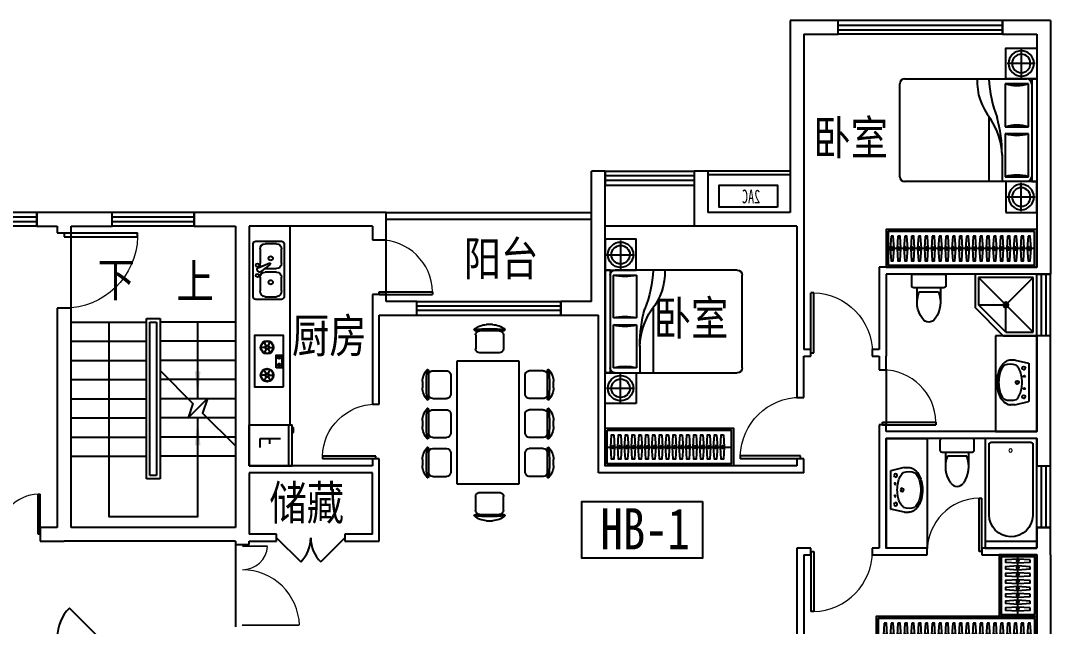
# Model space of a CAD drawing. Extents: x 4921149 to 4951650, y -958995 to -939494.
# Drawn here: x 4936613 to 4951650, y -948339 to -939494 of the extents above; entities that cross this region are included whole.
import ezdxf

# ---------------------------------------------------------------- set-up
doc = ezdxf.new("R2010")
doc.units = 0
doc.header["$MEASUREMENT"] = 0
doc.layers.get('0').update_dxf_attribs({"linetype": 'CONTINUOUS'})
for name, color, linetype in [('Balcony(阳台)', 11, 'CONTINUOUS'), ('Elec(电器)', 33, 'CONTINUOUS'), ('Furniture(家具)', 8, 'CONTINUOUS'), ('Lvtry(厨卫)', 136, 'CONTINUOUS'), ('Stair(楼梯)', 3, 'CONTINUOUS'), ('Text(文字)', 7, 'CONTINUOUS'), ('WALL', 2, 'CONTINUOUS'), ('WINDOW', 4, 'CONTINUOUS'), ('文字注明', 211, 'CONTINUOUS'), ('百叶', 24, 'CONTINUOUS')]:
    doc.layers.add(name, color=color, linetype=linetype)
doc.styles.add('-黑体', font='simhei.ttf', dxfattribs={"width": 0.8})
doc.styles.add('_ZBHZ', font='simhei.ttf', dxfattribs={"width": 0.8})

# ---------------------------------------------------------------- blocks, each defined once
blk = doc.blocks.new('_ARROW')
blk.add_solid([(0, 0), (-1, 0.1), (-1, -0.1)])
blk = doc.blocks.new('空调室外机1')
at = {"ltscale": 0.5}
blk.add_lwpolyline([(0, -320), (850, -320), (850, 0), (0, 0)], close=True, dxfattribs=at)
at = {"ltscale": 0.5, "style": '_ZBHZ', "width": 0.65}
blk.add_text('2AC', height=200, dxfattribs=at).set_placement((253, -265))
blk = doc.blocks.new('ccc')
at = {"layer": 'Furniture(家具)'}
for p, q in [((-225, 1180), (-225, 770)), ((-20, 975), (-430, 975)), ((-2000, -678), (-2000, 678)), ((-1928, 750), (-145, 750)), ((-458, 678), (-458, 51)), ((-120, 678), (-458, 678)), ((-120, 51), (-120, 678)), ((-72, 750), (-72, -750)), ((-72, 750), (0, 750)), ((0, 750), (0, -750)), ((-699, 196), (-699, -750)), ((-458, 51), (-120, 51)), ((-458, -51), (-458, -678)), ((-120, -51), (-458, -51)), ((-120, -678), (-120, -51)), ((-506, -352), (-506, -750)), ((-145, -750), (-1928, -750)), ((-458, -678), (-120, -678)), ((-450, -750), (-450, -1200)), ((0, -750), (-450, -750)), ((-72, -750), (0, -750)), ((0, -1200), (0, -750)), ((-225, -1180), (-225, -770)), ((-20, -975), (-430, -975)), ((-450, -1200), (0, -1200))]:
    blk.add_line(p, q, dxfattribs=at)
blk.add_lwpolyline([(-450, 750), (-450, 1200), (0, 1200), (0, 750)], close=True, dxfattribs=at)
for centre, radius, start, end in [((-225, 975), 185, 180.2522, 180), ((-225, 975), 135, 180.3469, 180), ((-1928, 678), 72.3, 90, 180), ((-18, 714), 852, 177.5673, 219.5461), ((1073, 831), 1773, 182.616, 201.4069), ((-289, 1256), 602, 253.7398, 286.2602), ((-145, 678), 72.3, 0, 90), ((-1574, -406), 1069, 2.229, 32.7075), ((-2367, -330), 1861, 359.3228, 16.0392), ((-289, -527), 602, 73.7398, 106.2602), ((-289, 527), 602, 253.7398, 286.2602), ((-1928, -678), 72.3, 180, 270), ((-289, -1256), 602, 73.7398, 106.2602), ((-145, -678), 72.3, 270, 0), ((-225, -975), 185, 180, 179.7478), ((-225, -975), 135, 180, 179.6531)]:
    blk.add_arc(centre, radius, start, end, dxfattribs=at)
blk = doc.blocks.new('*U33')
blk.add_line((-970, -275), (1170, -275))
for points in [[(-1000, 0), (1200, 0), (1200, -550), (-1000, -550)], [(-970, -30), (1170, -30), (1170, -520), (-970, -520)]]:
    blk.add_lwpolyline(points, close=True)
at = {"elevation": 0}
for points in [[(-874, -95), (-862, -275), (-874, -455), (-906, -455), (-918, -275), (-906, -95)], [(-774, -95), (-762, -275), (-774, -455), (-806, -455), (-818, -275), (-806, -95)], [(-674, -95), (-662, -275), (-674, -455), (-706, -455), (-718, -275), (-706, -95)], [(-574, -95), (-562, -275), (-574, -455), (-606, -455), (-618, -275), (-606, -95)], [(-474, -95), (-462, -275), (-474, -455), (-506, -455), (-518, -275), (-506, -95)], [(-374, -95), (-362, -275), (-374, -455), (-406, -455), (-418, -275), (-406, -95)], [(-274, -95), (-262, -275), (-274, -455), (-306, -455), (-318, -275), (-306, -95)], [(-174, -95), (-162, -275), (-174, -455), (-206, -455), (-218, -275), (-206, -95)], [(-74, -95), (-62, -275), (-74, -455), (-106, -455), (-118, -275), (-106, -95)], [(26, -95), (38, -275), (26, -455), (-6, -455), (-18, -275), (-6, -95)], [(126, -95), (138, -275), (126, -455), (94, -455), (82, -275), (94, -95)], [(226, -95), (238, -275), (226, -455), (194, -455), (182, -275), (194, -95)], [(326, -95), (338, -275), (326, -455), (294, -455), (282, -275), (294, -95)], [(426, -95), (438, -275), (426, -455), (394, -455), (382, -275), (394, -95)], [(526, -95), (538, -275), (526, -455), (494, -455), (482, -275), (494, -95)], [(626, -95), (638, -275), (626, -455), (594, -455), (582, -275), (594, -95)], [(726, -95), (738, -275), (726, -455), (694, -455), (682, -275), (694, -95)], [(826, -95), (838, -275), (826, -455), (794, -455), (782, -275), (794, -95)], [(926, -95), (938, -275), (926, -455), (894, -455), (882, -275), (894, -95)], [(1026, -95), (1038, -275), (1026, -455), (994, -455), (982, -275), (994, -95)], [(1126, -95), (1138, -275), (1126, -455), (1094, -455), (1082, -275), (1094, -95)]]:
    blk.add_lwpolyline(points, close=True, dxfattribs=at)
at = {"ltscale": 15, "elevation": 0}
for points in [[(-894, -255), (-886, -255), (-886, -295), (-894, -295)], [(-794, -255), (-786, -255), (-786, -295), (-794, -295)], [(-694, -255), (-686, -255), (-686, -295), (-694, -295)], [(-594, -255), (-586, -255), (-586, -295), (-594, -295)], [(-494, -255), (-486, -255), (-486, -295), (-494, -295)], [(-394, -255), (-386, -255), (-386, -295), (-394, -295)], [(-294, -255), (-286, -255), (-286, -295), (-294, -295)], [(-194, -255), (-186, -255), (-186, -295), (-194, -295)], [(-94, -255), (-86, -255), (-86, -295), (-94, -295)], [(6, -255), (14, -255), (14, -295), (6, -295)], [(106, -255), (114, -255), (114, -295), (106, -295)], [(206, -255), (214, -255), (214, -295), (206, -295)], [(306, -255), (314, -255), (314, -295), (306, -295)], [(406, -255), (414, -255), (414, -295), (406, -295)], [(506, -255), (514, -255), (514, -295), (506, -295)], [(606, -255), (614, -255), (614, -295), (606, -295)], [(706, -255), (714, -255), (714, -295), (706, -295)], [(806, -255), (814, -255), (814, -295), (806, -295)], [(906, -255), (914, -255), (914, -295), (906, -295)], [(1006, -255), (1014, -255), (1014, -295), (1006, -295)], [(1106, -255), (1114, -255), (1114, -295), (1106, -295)]]:
    blk.add_lwpolyline(points, close=True, dxfattribs=at)
blk = doc.blocks.new('*U34')
blk.add_line((-970, -275), (1315, -275))
for points in [[(-1000, 0), (1345, 0), (1345, -550), (-1000, -550)], [(-970, -30), (1315, -30), (1315, -520), (-970, -520)]]:
    blk.add_lwpolyline(points, close=True)
at = {"elevation": 0}
for points in [[(-874, -95), (-862, -275), (-874, -455), (-906, -455), (-918, -275), (-906, -95)], [(-774, -95), (-762, -275), (-774, -455), (-806, -455), (-818, -275), (-806, -95)], [(-674, -95), (-662, -275), (-674, -455), (-706, -455), (-718, -275), (-706, -95)], [(-574, -95), (-562, -275), (-574, -455), (-606, -455), (-618, -275), (-606, -95)], [(-474, -95), (-462, -275), (-474, -455), (-506, -455), (-518, -275), (-506, -95)], [(-374, -95), (-362, -275), (-374, -455), (-406, -455), (-418, -275), (-406, -95)], [(-274, -95), (-262, -275), (-274, -455), (-306, -455), (-318, -275), (-306, -95)], [(-174, -95), (-162, -275), (-174, -455), (-206, -455), (-218, -275), (-206, -95)], [(-74, -95), (-62, -275), (-74, -455), (-106, -455), (-118, -275), (-106, -95)], [(26, -95), (38, -275), (26, -455), (-6, -455), (-18, -275), (-6, -95)], [(126, -95), (138, -275), (126, -455), (94, -455), (82, -275), (94, -95)], [(226, -95), (238, -275), (226, -455), (194, -455), (182, -275), (194, -95)], [(326, -95), (338, -275), (326, -455), (294, -455), (282, -275), (294, -95)], [(426, -95), (438, -275), (426, -455), (394, -455), (382, -275), (394, -95)], [(526, -95), (538, -275), (526, -455), (494, -455), (482, -275), (494, -95)], [(626, -95), (638, -275), (626, -455), (594, -455), (582, -275), (594, -95)], [(726, -95), (738, -275), (726, -455), (694, -455), (682, -275), (694, -95)], [(826, -95), (838, -275), (826, -455), (794, -455), (782, -275), (794, -95)], [(926, -95), (938, -275), (926, -455), (894, -455), (882, -275), (894, -95)], [(1026, -95), (1038, -275), (1026, -455), (994, -455), (982, -275), (994, -95)], [(1126, -95), (1138, -275), (1126, -455), (1094, -455), (1082, -275), (1094, -95)], [(1226, -95), (1238, -275), (1226, -455), (1194, -455), (1182, -275), (1194, -95)]]:
    blk.add_lwpolyline(points, close=True, dxfattribs=at)
at = {"ltscale": 15, "elevation": 0}
for points in [[(-894, -255), (-886, -255), (-886, -295), (-894, -295)], [(-794, -255), (-786, -255), (-786, -295), (-794, -295)], [(-694, -255), (-686, -255), (-686, -295), (-694, -295)], [(-594, -255), (-586, -255), (-586, -295), (-594, -295)], [(-494, -255), (-486, -255), (-486, -295), (-494, -295)], [(-394, -255), (-386, -255), (-386, -295), (-394, -295)], [(-294, -255), (-286, -255), (-286, -295), (-294, -295)], [(-194, -255), (-186, -255), (-186, -295), (-194, -295)], [(-94, -255), (-86, -255), (-86, -295), (-94, -295)], [(6, -255), (14, -255), (14, -295), (6, -295)], [(106, -255), (114, -255), (114, -295), (106, -295)], [(206, -255), (214, -255), (214, -295), (206, -295)], [(306, -255), (314, -255), (314, -295), (306, -295)], [(406, -255), (414, -255), (414, -295), (406, -295)], [(506, -255), (514, -255), (514, -295), (506, -295)], [(606, -255), (614, -255), (614, -295), (606, -295)], [(706, -255), (714, -255), (714, -295), (706, -295)], [(806, -255), (814, -255), (814, -295), (806, -295)], [(906, -255), (914, -255), (914, -295), (906, -295)], [(1006, -255), (1014, -255), (1014, -295), (1006, -295)], [(1106, -255), (1114, -255), (1114, -295), (1106, -295)], [(1206, -255), (1214, -255), (1214, -295), (1206, -295)]]:
    blk.add_lwpolyline(points, close=True, dxfattribs=at)
blk = doc.blocks.new('*U36')
blk.add_line((-970, -275), (-130, -275))
for points in [[(-1000, 0), (-100, 0), (-100, -550), (-1000, -550)], [(-970, -30), (-130, -30), (-130, -520), (-970, -520)]]:
    blk.add_lwpolyline(points, close=True)
at = {"elevation": 0}
for points in [[(-874, -95), (-862, -275), (-874, -455), (-906, -455), (-918, -275), (-906, -95)], [(-774, -95), (-762, -275), (-774, -455), (-806, -455), (-818, -275), (-806, -95)], [(-674, -95), (-662, -275), (-674, -455), (-706, -455), (-718, -275), (-706, -95)], [(-574, -95), (-562, -275), (-574, -455), (-606, -455), (-618, -275), (-606, -95)], [(-474, -95), (-462, -275), (-474, -455), (-506, -455), (-518, -275), (-506, -95)], [(-374, -95), (-362, -275), (-374, -455), (-406, -455), (-418, -275), (-406, -95)], [(-274, -95), (-262, -275), (-274, -455), (-306, -455), (-318, -275), (-306, -95)], [(-174, -95), (-162, -275), (-174, -455), (-206, -455), (-218, -275), (-206, -95)]]:
    blk.add_lwpolyline(points, close=True, dxfattribs=at)
at = {"ltscale": 15, "elevation": 0}
for points in [[(-894, -255), (-886, -255), (-886, -295), (-894, -295)], [(-794, -255), (-786, -255), (-786, -295), (-794, -295)], [(-694, -255), (-686, -255), (-686, -295), (-694, -295)], [(-594, -255), (-586, -255), (-586, -295), (-594, -295)], [(-494, -255), (-486, -255), (-486, -295), (-494, -295)], [(-394, -255), (-386, -255), (-386, -295), (-394, -295)], [(-294, -255), (-286, -255), (-286, -295), (-294, -295)], [(-194, -255), (-186, -255), (-186, -295), (-194, -295)]]:
    blk.add_lwpolyline(points, close=True, dxfattribs=at)
blk = doc.blocks.new('$plan$00001638')
for p, q in [((1415, 319), (375, 319)), ((1444, -289), (1445, 289)), ((387, -319), (1414, -319))]:
    blk.add_line(p, q)
blk.add_lwpolyline([(0, 375), (1500, 375), (1500, -375), (0, -375)], close=True)
at = {"lineweight": 13}
blk.add_circle((1324, -6), 25, dxfattribs=at)
for centre, radius, start, end in [((383, 0), 319, 91.3982, 270.6999), ((1415, 289), 30, 359.9714, 89.9956), ((1414, -289), 30, 270.0057, 359.9714)]:
    blk.add_arc(centre, radius, start, end)
blk = doc.blocks.new('$plan$00001613')
at = {"layer": 'Lvtry(厨卫)'}
for p, q in [((-200, 170), (-200, -170)), ((-260, -140), (-260, 140))]:
    blk.add_line(p, q, dxfattribs=at)
blk.add_lwpolyline([(-430, -170), (-200, -170), (-200, -220, 0.414214), (-170, -250), (-30, -250, 0.414214), (0, -220), (0, 220, 0.414214), (-30, 250), (-170, 250, 0.414214), (-200, 220), (-200, 170), (-430, 170)], format="xyb", dxfattribs=at)
for centre, radius, start, end in [((-413, -227), 398, 67.4505, 126.6381), ((-590, 0), 110, 123.4509, 236.5491), ((-413, 227), 398, 233.3619, 292.5495)]:
    blk.add_arc(centre, radius, start, end, dxfattribs=at)
blk = doc.blocks.new('$plan$00000344')
for p, q in [((-280, -10), (-280, 0)), ((280, 0), (280, -10)), ((-251, -189), (-251, -186)), ((-248, -183), (-250, -185))]:
    blk.add_line(p, q)
for points in [[(-280, 0), (280, 0)], [(-326, -200), (-280, -5)], [(326, -204), (280, -5)]]:
    blk.add_lwpolyline(points)
for points in [[(253, -188, 0.098208), (193, -141, 0.066287), (110, -111, 0.052428), (0, -100, 0.052428), (-110, -111, 0.066287), (-193, -141, 0.093876), (-251, -186, 0.171377)], [(-326, -200, 0.008223), (-326, -204, 0.149285)], [(-326, -266, 0.149285), (-304, -337, 0.107079), (-231, -408, 0.075625), (-131, -450, 0.062436), (-1, -467, 0.062436), (130, -452, 0.075625), (230, -410, 0.107079), (304, -339, 0.149285), (326, -268, 0.005205), (326, -266, 0.086596)], [(-250, -358, 0.091341), (-193, -401, 0.066287), (-110, -431, 0.052428), (0, -442, 0.052428), (110, -431, 0.066287), (193, -401, 0.091756), (250, -358, 0.171377)]]:
    blk.add_lwpolyline(points, format="xyb")
at = {"flags": 128}
for points in [[(-326, -204), (-326, -268)], [(326, -204), (326, -268)]]:
    blk.add_lwpolyline(points, dxfattribs=at)
for points in [[(-253, -188, 0.172546), (-250, -358, 0.726395)], [(253, -188, -0.172546), (250, -358, -0.726395)]]:
    blk.add_lwpolyline(points, format="xyb", dxfattribs=at)
for centre, radius in [((-210, -75), 24), ((-210, -75), 24), ((-210, -75), 24), ((-90, -65), 10), ((0, -170), 25), ((90, -65), 10), ((210, -75), 24)]:
    blk.add_circle(centre, radius)
at = {"lineweight": 13}
blk.add_circle((0, -170), 15, dxfattribs=at)
blk.add_arc((-250, -186), 1, 131.3224, 180)
blk = doc.blocks.new('*U35')
blk.add_line((-970, -275), (841, -275))
for points in [[(-1000, 0), (871, 0), (871, -550), (-1000, -550)], [(-970, -30), (841, -30), (841, -520), (-970, -520)]]:
    blk.add_lwpolyline(points, close=True)
at = {"elevation": 0}
for points in [[(-874, -95), (-862, -275), (-874, -455), (-906, -455), (-918, -275), (-906, -95)], [(-774, -95), (-762, -275), (-774, -455), (-806, -455), (-818, -275), (-806, -95)], [(-674, -95), (-662, -275), (-674, -455), (-706, -455), (-718, -275), (-706, -95)], [(-574, -95), (-562, -275), (-574, -455), (-606, -455), (-618, -275), (-606, -95)], [(-474, -95), (-462, -275), (-474, -455), (-506, -455), (-518, -275), (-506, -95)], [(-374, -95), (-362, -275), (-374, -455), (-406, -455), (-418, -275), (-406, -95)], [(-274, -95), (-262, -275), (-274, -455), (-306, -455), (-318, -275), (-306, -95)], [(-174, -95), (-162, -275), (-174, -455), (-206, -455), (-218, -275), (-206, -95)], [(-74, -95), (-62, -275), (-74, -455), (-106, -455), (-118, -275), (-106, -95)], [(26, -95), (38, -275), (26, -455), (-6, -455), (-18, -275), (-6, -95)], [(126, -95), (138, -275), (126, -455), (94, -455), (82, -275), (94, -95)], [(226, -95), (238, -275), (226, -455), (194, -455), (182, -275), (194, -95)], [(326, -95), (338, -275), (326, -455), (294, -455), (282, -275), (294, -95)], [(426, -95), (438, -275), (426, -455), (394, -455), (382, -275), (394, -95)], [(526, -95), (538, -275), (526, -455), (494, -455), (482, -275), (494, -95)], [(626, -95), (638, -275), (626, -455), (594, -455), (582, -275), (594, -95)], [(726, -95), (738, -275), (726, -455), (694, -455), (682, -275), (694, -95)]]:
    blk.add_lwpolyline(points, close=True, dxfattribs=at)
at = {"ltscale": 15, "elevation": 0}
for points in [[(-894, -255), (-886, -255), (-886, -295), (-894, -295)], [(-794, -255), (-786, -255), (-786, -295), (-794, -295)], [(-694, -255), (-686, -255), (-686, -295), (-694, -295)], [(-594, -255), (-586, -255), (-586, -295), (-594, -295)], [(-494, -255), (-486, -255), (-486, -295), (-494, -295)], [(-394, -255), (-386, -255), (-386, -295), (-394, -295)], [(-294, -255), (-286, -255), (-286, -295), (-294, -295)], [(-194, -255), (-186, -255), (-186, -295), (-194, -295)], [(-94, -255), (-86, -255), (-86, -295), (-94, -295)], [(6, -255), (14, -255), (14, -295), (6, -295)], [(106, -255), (114, -255), (114, -295), (106, -295)], [(206, -255), (214, -255), (214, -295), (206, -295)], [(306, -255), (314, -255), (314, -295), (306, -295)], [(406, -255), (414, -255), (414, -295), (406, -295)], [(506, -255), (514, -255), (514, -295), (506, -295)], [(606, -255), (614, -255), (614, -295), (606, -295)], [(706, -255), (714, -255), (714, -295), (706, -295)]]:
    blk.add_lwpolyline(points, close=True, dxfattribs=at)
blk = doc.blocks.new('$plan$00002156')
for p, q in [((-450, 450, 0), (450, 450, 0)), ((-450, -450, 0), (-450, 450, 0)), ((-400, 400, 0), (400, 400, 0)), ((-400, 400, 0), (-26.2175, 26.2175, 0)), ((-400, -400, 0), (-400, 400, 0)), ((26.4075, 26.41, 0), (400, 400, 0)), ((400, 400, 0), (400, 0, 0)), ((450, 450, 0), (450, -37.5, 0)), ((0, 0, 0), (-25, 0, 0)), ((0, 0, 0), (0, 25, 0)), ((25, 0, 0), (0, 0, 0)), ((0, -25, 0), (0, 0, 0)), ((0, -400, 0), (400, 0, 0)), ((400, 0, 0), (37.5, 0, 0)), ((-400, -400, 0), (-26.5225, -26.5225, 0)), ((0, -400, 0), (0, -37.5, 0)), ((37.5, -450, 0), (450, -37.5, 0)), ((37.5, -450, 0), (-450, -450, 0)), ((0, -400, 0), (-400, -400, 0))]:
    blk.add_line(p, q)
for radius in [37.5, 25]:
    blk.add_circle((0, 0, 0), radius)
blk = doc.blocks.new('hg')
at = {"layer": 'Furniture(家具)'}
for p, q in [((24026026, 58733938), (24026440, 58733938)), ((24026188, 58734028), (24026278, 58734028)), ((24026030, 58733878), (24026030, 58733675)), ((24026435, 58733878), (24026435, 58733675)), ((24026091, 58733614), (24026375, 58733614)), ((24026706, 58733497), (24025806, 58733497)), ((24025806, 58733497), (24025806, 58731697)), ((24026706, 58731697), (24026706, 58733497)), ((24025389, 58732944), (24025389, 58733358)), ((24025449, 58733353), (24025652, 58733353)), ((24025713, 58733009), (24025713, 58733293)), ((24026800, 58733293), (24026800, 58733009)), ((24027063, 58733353), (24026861, 58733353)), ((24027124, 58733358), (24027124, 58732944)), ((24025299, 58733106), (24025299, 58733195)), ((24027214, 58733195), (24027214, 58733106)), ((24025449, 58732948), (24025652, 58732948)), ((24027063, 58732948), (24026861, 58732948)), ((24025389, 58732376), (24025389, 58732790)), ((24025449, 58732785), (24025652, 58732785)), ((24025713, 58732441), (24025713, 58732724)), ((24026800, 58732724), (24026800, 58732441)), ((24027063, 58732785), (24026861, 58732785)), ((24027124, 58732790), (24027124, 58732376)), ((24025299, 58732538), (24025299, 58732627)), ((24027214, 58732627), (24027214, 58732538)), ((24025449, 58732380), (24025652, 58732380)), ((24027063, 58732380), (24026861, 58732380)), ((24025389, 58731807), (24025389, 58732221)), ((24025449, 58732217), (24025652, 58732217)), ((24025713, 58731873), (24025713, 58732156)), ((24026800, 58732156), (24026800, 58731873)), ((24027063, 58732217), (24026861, 58732217)), ((24027124, 58732221), (24027124, 58731807)), ((24025299, 58731970), (24025299, 58732059)), ((24027214, 58732059), (24027214, 58731970)), ((24025449, 58731812), (24025652, 58731812)), ((24027063, 58731812), (24026861, 58731812)), ((24025806, 58731697), (24026706, 58731697)), ((24026030, 58731316), (24026030, 58731518)), ((24026375, 58731579), (24026091, 58731579)), ((24026435, 58731316), (24026435, 58731518)), ((24026440, 58731255), (24026026, 58731255)), ((24026278, 58731165), (24026188, 58731165))]:
    blk.add_line(p, q, dxfattribs=at)
for centre, major_axis, start_param, end_param in [((24026018, 58733953), (6.36, 6.36), 1.49621, 2.75186), ((24026026, 58733956), (12.7, 12.7), 2.75186, 3.926991), ((24026197, 58733744), (256, 123), 1.153547, 1.833551), ((24026233, 58731528), (2441, 0), 1.480078, 1.661511), ((24026091, 58733878), (30.3, 52.7), 0.522128, 2.092924), ((24026269, 58733744), (-263, 108), 4.391834, 5.071839), ((24026375, 58733878), (-30.3, 52.7), 4.190261, 5.761057), ((24026440, 58733956), (-12.7, 12.7), 2.356194, 3.531325), ((24026448, 58733953), (-6.36, 6.36), 3.531325, 4.786975), ((24026091, 58733675), (60.2, 8.3), 3.005249, 4.576045), ((24026375, 58733675), (-60.2, 8.3), 1.707141, 3.277937), ((24025582, 58733187), (-277, 62), -0.489848, 0.190157), ((24027799, 58733151), (-2441, 0), -0.090714, 0.09072), ((24025374, 58733366), (6.36, 6.36), 0.389732, 1.645382), ((24025371, 58733358), (-7.5, 16.4), 4.284801, 5.459931), ((24025449, 58733293), (-60.2, 8.3), -1.434452, 0.136345), ((24025652, 58733293), (60.2, 8.3), -0.136344, 1.434453), ((24026861, 58733293), (-60.2, 8.3), -1.434452, 0.136345), ((24027063, 58733293), (60.2, 8.3), -0.136344, 1.434453), ((24027142, 58733358), (7.5, 16.4), 0.823254, 1.998385), ((24027139, 58733366), (-6.36, 6.36), 4.637803, 5.893453), ((24026930, 58733187), (277, 62), -0.190155, 0.48985), ((24024714, 58733151), (-2441, 0), 3.050879, 3.232313), ((24025582, 58733115), (277, 62), 2.951437, 3.631442), ((24025449, 58733009), (-30.3, 52.7), 1.048668, 2.619465), ((24025652, 58733009), (30.3, 52.7), 3.663721, 5.234517), ((24026861, 58733009), (-30.3, 52.7), 1.048668, 2.619465), ((24027063, 58733009), (30.3, 52.7), 3.663721, 5.234517), ((24026930, 58733115), (-277, 62), 2.651744, 3.331749), ((24025374, 58732936), (6.36, 6.36), 3.067007, 4.322657), ((24025371, 58732944), (12.7, 12.7), 4.322657, 5.497787), ((24027142, 58732944), (-12.7, 12.7), 0.785398, 1.960529), ((24027139, 58732936), (-6.36, 6.36), 1.960529, 3.216179), ((24025582, 58732618), (-277, 62), -0.489848, 0.190157), ((24027799, 58732583), (-2441, 0), -0.090714, 0.09072), ((24025374, 58732798), (6.36, 6.36), 0.389732, 1.645382), ((24025371, 58732790), (-7.5, 16.4), 4.284801, 5.459931), ((24025449, 58732724), (-60.2, 8.3), -1.434452, 0.136345), ((24025652, 58732724), (60.2, 8.3), -0.136344, 1.434453), ((24026861, 58732724), (-60.2, 8.3), -1.434452, 0.136345), ((24027063, 58732724), (60.2, 8.3), -0.136344, 1.434453), ((24027142, 58732790), (7.5, 16.4), 0.823254, 1.998385), ((24027139, 58732798), (-6.36, 6.36), 4.637803, 5.893453), ((24024714, 58732583), (-2441, 0), 3.050879, 3.232313), ((24026930, 58732618), (277, 62), -0.190155, 0.48985), ((24025582, 58732547), (277, 62), 2.951437, 3.631442), ((24026930, 58732547), (-277, 62), 2.651744, 3.331749), ((24025449, 58732441), (24.7, 55.5), 1.989109, 3.559905), ((24025652, 58732441), (-24.7, 55.5), 2.723281, 4.294077), ((24026861, 58732441), (24.7, 55.5), 1.989109, 3.559905), ((24027063, 58732441), (-24.7, 55.5), 2.723281, 4.294077), ((24025582, 58732050), (-277, 62), -0.489848, 0.190157), ((24027799, 58732014), (-2441, 0), -0.090714, 0.09072), ((24025374, 58732367), (6.36, 6.36), 3.067007, 4.322657), ((24025374, 58732230), (-6.36, 6.36), -1.181064, 0.074586), ((24025371, 58732376), (12.7, 12.7), 4.322657, 5.497787), ((24025371, 58732221), (-12.7, 12.7), 3.926991, 5.102121), ((24027142, 58732376), (-12.7, 12.7), 0.785398, 1.960529), ((24027142, 58732221), (12.7, 12.7), 1.181064, 2.356194), ((24027139, 58732367), (-6.36, 6.36), 1.960529, 3.216179), ((24027139, 58732230), (6.36, 6.36), 6.208599, 7.464249), ((24026930, 58732050), (277, 62), -0.190155, 0.48985), ((24024714, 58732014), (-2441, 0), 3.050879, 3.232313), ((24025449, 58732156), (-24.7, 55.5), -0.418311, 1.152485), ((24025652, 58732156), (24.7, 55.5), -1.152484, 0.418312), ((24026861, 58732156), (-24.7, 55.5), -0.418311, 1.152485), ((24027063, 58732156), (24.7, 55.5), -1.152484, 0.418312), ((24025582, 58731979), (277, 62), 2.951437, 3.631442), ((24026930, 58731979), (-277, 62), 2.651744, 3.331749), ((24025374, 58731799), (-6.36, 6.36), 1.49621, 2.75186), ((24025371, 58731807), (7.5, 16.4), 3.964847, 5.139977), ((24025449, 58731873), (60.2, 8.3), 3.005249, 4.576045), ((24025652, 58731873), (-60.2, 8.3), 1.707141, 3.277937), ((24026861, 58731873), (60.2, 8.3), 3.005249, 4.576045), ((24027063, 58731873), (-60.2, 8.3), 1.707141, 3.277937), ((24027142, 58731807), (-7.5, 16.4), 1.143208, 2.318338), ((24027139, 58731799), (6.36, 6.36), 3.531325, 4.786975), ((24026091, 58731518), (-60.2, 8.3), -1.434452, 0.136345), ((24026375, 58731518), (60.2, 8.3), -0.136344, 1.434453), ((24026018, 58731241), (-6.36, 6.36), 0.389732, 1.645382), ((24026026, 58731237), (12.7, 12.7), 0.785398, 1.960529), ((24026233, 58733665), (2441, 0), 4.621669, 4.803103), ((24026197, 58731449), (88, 270), 2.745726, 3.425731), ((24026091, 58731316), (24.7, 55.5), 1.989109, 3.559905), ((24026269, 58731449), (-114, 260), 2.758528, 3.438532), ((24026375, 58731316), (-24.7, 55.5), 2.723281, 4.294077), ((24026440, 58731237), (-12.7, 12.7), 4.322657, 5.497787), ((24026448, 58731241), (6.36, 6.36), 4.637803, 5.893453)]:
    blk.add_ellipse(centre, major_axis=major_axis, ratio=1, start_param=start_param, end_param=end_param, dxfattribs=at)
at = {"layer": 'Furniture(家具)', "width": 0.8, "flags": 9}
for tag in ['YSIZE', 'XSIZE']:
    blk.add_attdef(tag, (24026235, 58732576), '', height=0.45, rotation=270, dxfattribs=at)
blk = doc.blocks.new('*U15')
at = {"linetype": 'Continuous'}
for p, q in [((0, -62), (0, -438)), ((812, -25), (37, -25)), ((112, -125), (325, -125)), ((387, -97), (314, -267)), ((336, -279), (447, -132)), ((422, -84), (440, -94)), ((525, -125), (724, -125)), ((850, -438), (850, -62)), ((37, -363), (37, -200)), ((314, -267), (336, -279)), ((400, -201), (400, -363)), ((450, -363), (450, -200)), ((812, -200), (812, -363)), ((325, -438), (112, -438)), ((724, -438), (525, -438)), ((37, -475), (812, -475))]:
    blk.add_line(p, q, dxfattribs=at)
for centre, radius, start, end in [((37, -62), 37.4, 90, 180), ((112, -200), 74.9, 90, 180), ((350, -87), 25, 1.8055, 0), ((325, -200), 74.9, 56.607, 90), ((410, -106), 25, 60, 159.4623), ((427, -116), 25, 320.5377, 60), ((525, -200), 74.9, 90, 180), ((500, -87), 25, 180, 178.1945), ((726, -212), 86.9, 7.9611, 91.1722), ((812, -62), 37.4, 0, 90), ((250, -281), 31.2, 0.8058, 0), ((600, -281), 31.2, 180, 179.1942), ((37, -438), 37.4, 180, 270), ((112, -363), 74.9, 180, 270), ((325, -363), 74.9, 270, 0), ((525, -363), 74.9, 180, 270), ((726, -351), 86.9, 268.8278, 352.0389), ((812, -438), 37.4, 270, 0)]:
    blk.add_arc(centre, radius, start, end, dxfattribs=at)
blk = doc.blocks.new('*U16')
for p, q in [((172, -204), (172, -124)), ((578, -204), (578, -124)), ((148, -218), (78, -178)), ((148, -246), (78, -286)), ((172, -260), (172, -340)), ((197, -218), (266, -178)), ((197, -246), (266, -286)), ((553, -218), (484, -178)), ((553, -246), (484, -286)), ((578, -260), (578, -340)), ((602, -218), (672, -178)), ((602, -246), (672, -286))]:
    blk.add_line(p, q)
for points in [[(0, -470), (750, -470), (750, -50), (0, -50)], [(279, -365), (465, -365), (465, -447), (279, -447)]]:
    blk.add_lwpolyline(points, close=True)
for centre, radius in [((172, -232), 95.8), ((172, -232), 88.3), ((578, -232), 95.8), ((578, -232), 88.3), ((172, -232), 28.3), ((172, -232), 20.8), ((578, -232), 28.3), ((578, -232), 20.8), ((321, -408), 18.8), ((321, -408), 13.8), ((429, -408), 18.8), ((429, -408), 13.8)]:
    blk.add_circle(centre, radius)
blk = doc.blocks.new('*U18')
for p, q in [((-300, 0), (-300, -630)), ((300, 0), (-300, 0)), ((300, 0), (300, -630)), ((30, -162), (-98, -162)), ((-98, -162), (-98, -457)), ((-21, -303), (-98, -303)), ((300, -580), (-300, -580)), ((300, -630), (-300, -630)), ((-258, -630), (-258, -650)), ((-187, -650), (-258, -650)), ((-187, -630), (-187, -650))]:
    blk.add_line(p, q)
blk = doc.blocks.new('$DorLib2D$00000025')
at = {"const_width": 0.02}
for points in [[(0.481, -0.001), (0.481, 0.691)], [(-0.481, 0.001), (-0.481, 0.308)]]:
    blk.add_lwpolyline(points, dxfattribs=at)
at = {"lineweight": 13}
for centre, radius, start, end in [((0.505, -0.002), 0.699, 91.9397, 179.7238), ((-0.501, 0.003), 0.307, 359.7899, 85.7508)]:
    blk.add_arc(centre, radius, start, end, dxfattribs=at)
blk = doc.blocks.new('$DorLib2D$00000001')
for p, q in [((0.45, 0.975), (0.5, 0.975)), ((0.45, 0), (0.45, 0.975)), ((0.5, 0), (0.5, 0.975)), ((0.5, 0), (0.45, 0))]:
    blk.add_line(p, q)
at = {"lineweight": 13}
blk.add_arc((0.475, 0), 0.975, 91.4693, 180, dxfattribs=at)
blk = doc.blocks.new('$DorLib2D$00000002')
for p, q in [((-0.5, 0), (-0.5, 0.4875)), ((-0.475, 0.4875), (-0.5, 0.4875)), ((-0.475, 0), (-0.475, 0.4875)), ((0.475, 0), (0.475, 0.4875)), ((0.475, 0.4875), (0.5, 0.4875)), ((0.5, 0), (0.5, 0.4875)), ((-0.5, 0), (-0.475, 0)), ((0.5, 0), (0.475, 0))]:
    blk.add_line(p, q)
at = {"lineweight": 13}
for centre, start, end in [((-0.4875, 0), 0, 88.53072), ((0.4875, 0), 91.46928, 180)]:
    blk.add_arc(centre, 0.4875, start, end, dxfattribs=at)
blk = doc.blocks.new('$TCHSYS$WIN2D')
for p, q in [((-0.5, 0.5), (0.5, 0.5)), ((-0.5, 0.5), (-0.5, -0.5)), ((0.5, 0.5), (0.5, -0.5)), ((0.5, 0.1667), (-0.5, 0.1667)), ((0.5, -0.1667), (-0.5, -0.1667)), ((-0.5, -0.5), (0.5, -0.5))]:
    blk.add_line(p, q)
blk = doc.blocks.new('$DorLib2D$00000114')
at = {"color": 0}
blk.add_line((0.5, 0), (-0.207, 0.707), dxfattribs=at)
blk.add_arc((0.5, 0), 1, 135, 180, dxfattribs=at)
blk = doc.blocks.new('$DorLib2D$00000116')
at = {"color": 0}
for p, q in [((-0.5, 0), (-0.146, 0.354)), ((0.5, 0), (0.146, 0.354))]:
    blk.add_line(p, q, dxfattribs=at)
for centre, start, end in [((-0.5, 0), 0, 45), ((0.5, 0), 135, 180)]:
    blk.add_arc(centre, 0.5, start, end, dxfattribs=at)

msp = doc.modelspace()

# ---------------------------------------------------------------- linework, layer by layer
at = {"layer": 'Balcony(阳台)'}
for p, q in [((4941949, -942295), (4944949, -942295)), ((4941949, -942395), (4944949, -942395))]:
    msp.add_line(p, q, dxfattribs=at)
at = {"layer": 'Lvtry(厨卫)'}
msp.add_line((4940549, -945395), (4940549, -942495), dxfattribs=at)
for points in [[(4950849, -944095), (4950849, -945495), (4951449, -945495), (4951449, -944095)], [(4949849, -945595), (4949849, -947195), (4949249, -947195), (4949249, -945595)], [(4951449, -947195), (4951449, -945595), (4950699, -945595), (4950699, -947195)]]:
    msp.add_lwpolyline(points, close=True, dxfattribs=at)
at = {"layer": 'Stair(楼梯)'}
for p, q in [((4938449, -946185), (4938449, -943845)), ((4938449, -943845), (4938649, -943845)), ((4938649, -943845), (4938649, -946185)), ((4937349, -943895), (4938449, -943895)), ((4938499, -946135), (4938499, -943895)), ((4938499, -943895), (4938599, -943895)), ((4938599, -943895), (4938599, -946135)), ((4939749, -943895), (4938649, -943895)), ((4939199, -945015), (4939199, -943895)), ((4937349, -944175), (4938449, -944175)), ((4939749, -944175), (4938649, -944175)), ((4937349, -944455), (4938449, -944455)), ((4939749, -944455), (4938649, -944455)), ((4937349, -944735), (4938449, -944735)), ((4939749, -944735), (4938649, -944735)), ((4937349, -945015), (4938449, -945015)), ((4939749, -945015), (4938649, -945015)), ((4937349, -945295), (4938449, -945295)), ((4939749, -945295), (4938649, -945295)), ((4937349, -945575), (4938449, -945575)), ((4939749, -945575), (4938649, -945575)), ((4937349, -945855), (4938449, -945855)), ((4939749, -945855), (4938649, -945855)), ((4938649, -946185), (4938449, -946185)), ((4938599, -946135), (4938499, -946135))]:
    msp.add_line(p, q, dxfattribs=at)
for points in [[(4937899, -943895), (4937899, -946735), (4939199, -946735), (4939199, -945295)], [(4938649, -944605), (4939129, -945084), (4939058, -945296), (4939341, -945013), (4939270, -945225), (4939749, -945705)]]:
    msp.add_lwpolyline(points, dxfattribs=at)
at = {"layer": 'WALL'}
for p, q in [((4947849, -939494), (4947849, -942295)), ((4948549, -939494), (4947849, -939494)), ((4948549, -939694), (4948549, -939494)), ((4951649, -939494), (4950949, -939494)), ((4950949, -939494), (4950949, -939694)), ((4951649, -939494), (4951649, -943195)), ((4948049, -939694), (4948049, -942395)), ((4948049, -939694), (4948549, -939694)), ((4950949, -939694), (4951449, -939694)), ((4951449, -939694), (4951449, -943095)), ((4945149, -941695), (4944949, -941695)), ((4944949, -943595), (4944949, -941695)), ((4945149, -941895), (4945149, -941695)), ((4946649, -941695), (4946449, -941695)), ((4946449, -941695), (4946449, -941895)), ((4946649, -941695), (4946649, -942295)), ((4945149, -943695), (4945149, -941895)), ((4946449, -941895), (4946449, -942495)), ((4937249, -942295), (4936849, -942295)), ((4936849, -942295), (4936849, -942495)), ((4937949, -942295), (4937249, -942295)), ((4937949, -942495), (4937949, -942295)), ((4939849, -942295), (4939149, -942295)), ((4939149, -942295), (4939149, -942495)), ((4941949, -942295), (4939849, -942295)), ((4941949, -942695), (4941949, -942295)), ((4947849, -942295), (4946649, -942295)), ((4936849, -942495), (4937149, -942495)), ((4937149, -942495), (4937149, -942595)), ((4937349, -942495), (4937949, -942495)), ((4937349, -942595), (4937349, -942495)), ((4939149, -942495), (4939749, -942495)), ((4939749, -942495), (4939749, -946095)), ((4939949, -942495), (4939949, -945995)), ((4941749, -942495), (4939949, -942495)), ((4941749, -942495), (4941749, -942695)), ((4947949, -942495), (4946449, -942495)), ((4947949, -942495), (4947949, -944395)), ((4948049, -942395), (4948049, -944295)), ((4937149, -942595), (4937349, -942595)), ((4941749, -942695), (4941949, -942695)), ((4951449, -943095), (4949149, -943095)), ((4949149, -943095), (4949149, -944295)), ((4951449, -943195), (4949249, -943195)), ((4949249, -943195), (4949249, -944395)), ((4951449, -943195), (4951649, -943195)), ((4941949, -943495), (4941749, -943495)), ((4941749, -943495), (4941749, -943695)), ((4941949, -943595), (4941949, -943495)), ((4937349, -943695), (4937149, -943695)), ((4937149, -943695), (4937149, -946895)), ((4937349, -946895), (4937349, -943695)), ((4941749, -943695), (4941749, -945095)), ((4942399, -943595), (4941949, -943595)), ((4942399, -943795), (4942399, -943595)), ((4944949, -943595), (4944499, -943595)), ((4944499, -943595), (4944499, -943795)), ((4945149, -945995), (4945149, -943695)), ((4941849, -943795), (4942399, -943795)), ((4941849, -945095), (4941849, -943795)), ((4944499, -943795), (4945049, -943795)), ((4945049, -946095), (4945049, -943795)), ((4951649, -944095), (4951449, -944095)), ((4951449, -944095), (4951449, -945495)), ((4951649, -945595), (4951649, -944095)), ((4948149, -944295), (4948049, -944295)), ((4948149, -944395), (4948149, -944295)), ((4949149, -944295), (4949049, -944295)), ((4949049, -944295), (4949049, -944395)), ((4947949, -944395), (4947949, -944995)), ((4948049, -944995), (4948049, -944395)), ((4948049, -944395), (4948149, -944395)), ((4949049, -944395), (4949149, -944395)), ((4949149, -944395), (4949149, -944595)), ((4949249, -944595), (4949249, -944395)), ((4949149, -944595), (4949249, -944595)), ((4947949, -944995), (4948049, -944995)), ((4941749, -945095), (4941849, -945095)), ((4949249, -945395), (4949149, -945395)), ((4949149, -945395), (4949149, -945595)), ((4949249, -945495), (4949249, -945395)), ((4951449, -945495), (4949249, -945495)), ((4949149, -945595), (4949149, -947195)), ((4949249, -945595), (4949249, -947195)), ((4951449, -945595), (4949249, -945595)), ((4951449, -945595), (4951449, -945995)), ((4951649, -945995), (4951649, -945595)), ((4941849, -945895), (4941749, -945895)), ((4941749, -945895), (4941749, -945995)), ((4941849, -946095), (4941849, -945895)), ((4948049, -945895), (4947949, -945895)), ((4947949, -945895), (4947949, -945995)), ((4948049, -946095), (4948049, -945895)), ((4939749, -946095), (4939749, -946895)), ((4941749, -945995), (4939949, -945995)), ((4941749, -946095), (4939949, -946095)), ((4939949, -946095), (4939949, -946995)), ((4941749, -946995), (4941749, -946095)), ((4941849, -947095), (4941849, -946095)), ((4948049, -946095), (4945049, -946095)), ((4947949, -945995), (4945149, -945995)), ((4951449, -945995), (4951649, -945995)), ((4937149, -946895), (4936899, -946895)), ((4936899, -946895), (4936899, -947095)), ((4939749, -946895), (4937349, -946895)), ((4940349, -946995), (4939949, -946995)), ((4940349, -947095), (4940349, -946995)), ((4941749, -946995), (4941349, -946995)), ((4941349, -946995), (4941349, -947095)), ((4951649, -946895), (4951449, -946895)), ((4951449, -946895), (4951449, -947195)), ((4951649, -947295), (4951649, -946895)), ((4936899, -947095), (4937249, -947095)), ((4939749, -947095), (4937249, -947095)), ((4939749, -947095), (4939749, -947145)), ((4939749, -947145), (4939949, -947145)), ((4939949, -947145), (4939949, -947095)), ((4939949, -947095), (4940349, -947095)), ((4941349, -947095), (4941849, -947095)), ((4948149, -947195), (4947949, -947195)), ((4947949, -947195), (4947949, -952395)), ((4948049, -947295), (4948149, -947295)), ((4948049, -947295), (4948049, -952395)), ((4948149, -947295), (4948149, -947195)), ((4949149, -947195), (4949049, -947195)), ((4949049, -947195), (4949049, -947295)), ((4949049, -947295), (4949149, -947295)), ((4949149, -947295), (4949849, -947295)), ((4949849, -947195), (4949249, -947195)), ((4949849, -947295), (4949849, -947195)), ((4951449, -947195), (4950649, -947195)), ((4950649, -947195), (4950649, -947295)), ((4950649, -947295), (4951449, -947295)), ((4951449, -947295), (4951449, -952395)), ((4951649, -947295), (4951650, -952595))]:
    msp.add_line(p, q, dxfattribs=at)
at = {"layer": 'WINDOW'}
for p, q in [((4946449, -942495), (4945149, -942495)), ((4937349, -943695), (4937349, -942595)), ((4941949, -943495), (4941949, -942695)), ((4949249, -944595), (4949249, -945395)), ((4939749, -947145), (4939749, -948345))]:
    msp.add_line(p, q, dxfattribs=at)
at = {"layer": '文字注明'}
msp.add_lwpolyline([(4946572, -946518), (4946572, -947341), (4944808, -947341), (4944808, -946518), (4946572, -946518)], dxfattribs=at)
at = {"layer": '百叶'}
for p, q in [((4947849, -941695), (4946649, -941695)), ((4947849, -941745), (4946649, -941745))]:
    msp.add_line(p, q, dxfattribs=at)

# ---------------------------------------------------------------- block references
at = {"layer": 'Elec(电器)', "xscale": -1}
msp.add_blockref('空调室外机1', (4947665, -941897), dxfattribs=at)
at = {"layer": 'Furniture(家具)'}
for name, p in [('ccc', (4951449, -941095)), ('*U35', (4946149, -945445))]:
    msp.add_blockref(name, p, dxfattribs=at)
at = {"layer": 'Furniture(家具)', "xscale": -1}
for name, p in [('*U33', (4950449, -942545)), ('ccc', (4945149, -943887)), ('hg', (28969693, -59677961)), ('*U34', (4950450, -948195))]:
    msp.add_blockref(name, p, dxfattribs=at)
at = {"layer": 'Furniture(家具)', "xscale": -1, "rotation": 270}
msp.add_blockref('*U36', (4951450, -947195), dxfattribs=at)
at = {"layer": 'Lvtry(厨卫)', "xscale": -1}
for name, p, rotation in [('*U15', (4939984, -942715), 90), ('$plan$00001613', (4949874, -943195), 270), ('*U18', (4939949, -945695), 90), ('$plan$00001638', (4951074, -947095), 270), ('$plan$00000344', (4949314, -946346), 90)]:
    msp.add_blockref(name, p, dxfattribs=dict(at, rotation=rotation))
msp.add_blockref('$plan$00002156', (4950999, -943645, 0), dxfattribs=at)
at = {"layer": 'Lvtry(厨卫)'}
for name, p, rotation in [('*U16', (4939980, -944843), 90), ('$plan$00000344', (4951336, -944777), 270), ('$plan$00001613', (4950287, -945595), 90)]:
    msp.add_blockref(name, p, dxfattribs=dict(at, rotation=rotation))
at = {"layer": 'Stair(楼梯)', "yscale": 400, "zscale": 400, "rotation": 90}
for p, xscale in [((4939199, -945015), -400), ((4939199, -945295), 400)]:
    msp.add_blockref('_ARROW', p, dxfattribs=dict(at, xscale=xscale))
at = {"layer": 'WINDOW'}
for name, p, xscale, yscale, zscale, rotation in [('$TCHSYS$WIN2D', (4949749, -939594), 2400, 200, 2400, 180), ('$TCHSYS$WIN2D', (4936249, -942395), -1200, -200, -1200, 1.000516e-10), ('$TCHSYS$WIN2D', (4938549, -942395), -1200, -200, -1200, 359.999999999923), ('$DorLib2D$00000001', (4937249, -943145), 1100, -1100, 1100, 90), ('$DorLib2D$00000001', (4941849, -943095), -800, -800, -800, 90), ('$TCHSYS$WIN2D', (4951549, -943645), -900, 200, -900, 270.0009421303253), ('$DorLib2D$00000001', (4948599, -944345), 900, -900, 900, 180), ('$TCHSYS$WIN2D', (4943449, -943695), -2100, 200, -2100, 180), ('$DorLib2D$00000001', (4949199, -944995), 800, 800, 800, 269.9999999998222), ('$DorLib2D$00000001', (4947999, -945445), 900, -900, 900, 270.0000000001883), ('$DorLib2D$00000001', (4941799, -945495), -800, 800, -800, 89.99999999997776), ('$TCHSYS$WIN2D', (4951549, -946445), -900, -200, -900, 270.0009421303294), ('$DorLib2D$00000002', (4936299, -946995), -1200, -1200, -1200, 180), ('$DorLib2D$00000025', (4939849, -947745), 1200, 1200, 1200, 270), ('$DorLib2D$00000001', (4948599, -947245), 900, 900, 900, 180), ('$DorLib2D$00000114', (4937449, -948495), -600, -600, -600, 180.0000000000444)]:
    msp.add_blockref(name, p, dxfattribs=dict(at, xscale=xscale, yscale=yscale, zscale=zscale, rotation=rotation))
for name, p, xscale, yscale, zscale in [('$TCHSYS$WIN2D', (4945799, -941795), 1300, 200, 1300), ('$DorLib2D$00000001', (4950249, -947245), 800, 800, 800), ('$DorLib2D$00000116', (4940849, -947045), -1000, -1000, -1000)]:
    msp.add_blockref(name, p, dxfattribs=dict(at, xscale=xscale, yscale=yscale, zscale=zscale))

# ---------------------------------------------------------------- texts
at = {"layer": 'Text(文字)', "style": '-黑体', "width": 0.8}
for s, p in [('卧室', (4948187, -941453)), ('阳台', (4943082, -943218)), ('下', (4937737, -943525)), ('上', (4938888, -943551)), ('卧室', (4945856, -944088)), ('厨房', (4940575, -944343)), ('储藏', (4940245, -946785))]:
    msp.add_text(s, height=500, dxfattribs=at).set_placement(p)
at = {"layer": '文字注明', "style": '-黑体', "width": 0.8}
msp.add_text('HB-1', height=600, rotation=360, dxfattribs=at).set_placement((4945080, -947214))

doc.saveas('drawing.dxf')
